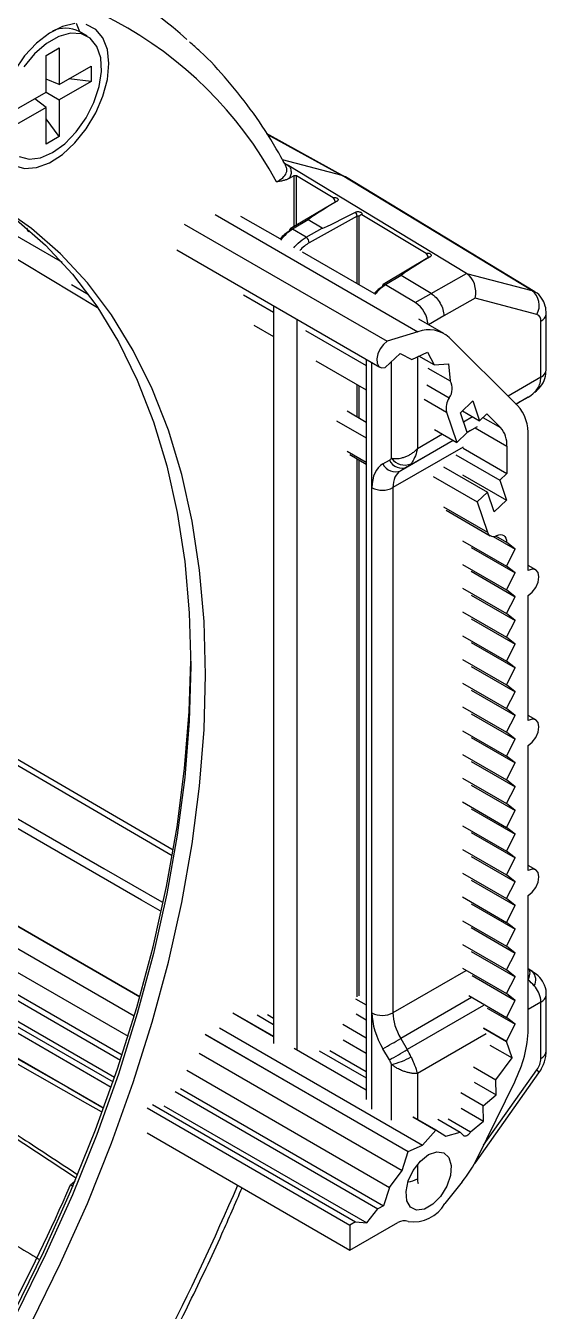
# Model space of a CAD drawing. Extents: x 6 to 134, y 3 to 97.
# Drawn here: x 26.148 to 27.849, y 71.49 to 75.688 of the extents above; entities that cross this region are included whole.
import ezdxf

# ---------------------------------------------------------------- set-up
doc = ezdxf.new("R2010")
doc.units = 0
doc.header["$MEASUREMENT"] = 0
doc.layers.add('OBJECT', color=7, linetype='CONTINUOUS')

msp = doc.modelspace()

# ---------------------------------------------------------------- linework, layer by layer
at = {"layer": 'OBJECT'}
for p, q in [((26.3245, 75.6685), (26.3136, 75.6961)), ((26.3486, 75.6545), (26.3226, 75.6696)), ((26.214, 75.5913), (26.2572, 75.6162)), ((26.2572, 75.6162), (26.2572, 75.4962)), ((26.214, 75.4713), (26.214, 75.5913)), ((26.2572, 75.4962), (26.3611, 75.5562)), ((26.3611, 75.5562), (26.3611, 75.5064)), ((26.2572, 75.4962), (26.214, 75.5141)), ((26.3611, 75.5064), (26.2572, 75.4464)), ((26.3611, 75.5064), (26.289, 75.5146)), ((26.1101, 75.4113), (26.214, 75.4713)), ((26.214, 75.4215), (26.1769, 75.4498)), ((26.214, 75.4713), (26.2572, 75.4464)), ((26.2572, 75.4464), (26.2572, 75.3263)), ((26.214, 75.4215), (26.1101, 75.3615)), ((26.214, 75.3014), (26.214, 75.4215)), ((26.2572, 75.3263), (26.214, 75.3846)), ((26.2572, 75.3263), (26.214, 75.3014)), ((27.1907, 75.1954), (26.9345, 75.3361)), ((26.9359, 75.334), (27.1814, 75.1991)), ((25.7012, 75.2426), (26.2665, 74.9163)), ((27.1814, 75.1991), (26.9873, 75.2499)), ((26.9926, 75.2403), (27.0015, 75.234)), ((27.5885, 74.8792), (27.002, 75.2336)), ((27.0098, 75.1903), (27.0254, 75.199)), ((27.0254, 75.199), (27.0325, 75.1989)), ((27.0254, 75.0326), (27.0254, 75.199)), ((27.0325, 75.1989), (27.1521, 75.1274)), ((27.0325, 75.0369), (27.0325, 75.1989)), ((27.8015, 74.8235), (27.1814, 75.1991)), ((27.8109, 74.8195), (27.1922, 75.1946)), ((27.163, 75.1149), (27.012, 75.0246)), ((27.1631, 75.115), (27.163, 75.1149)), ((26.7662, 75.0715), (27.4295, 74.6886)), ((27.2455, 75.0717), (27.4562, 74.9458)), ((26.1497, 75.0287), (26.1557, 75.0184)), ((26.6656, 75.0408), (27.3288, 74.6579)), ((26.9787, 74.9919), (26.8506, 75.0659)), ((27.0706, 75.0542), (27.0199, 75.0239)), ((27.0639, 74.9976), (27.1164, 75.0268)), ((27.1164, 75.0268), (27.0706, 75.0542)), ((27.2305, 75.0663), (27.0741, 74.9792)), ((27.2375, 75.066), (27.2305, 75.0663)), ((27.2305, 74.8466), (27.2305, 75.0663)), ((27.2375, 74.8425), (27.2375, 75.066)), ((27.0639, 74.9976), (27.0199, 75.0239)), ((26.3827, 74.7675), (26.0633, 74.9585)), ((26.6417, 74.956), (27.305, 74.5731)), ((27.2867, 74.8141), (27.0526, 74.9493)), ((27.467, 74.9333), (27.316, 74.8429)), ((27.4671, 74.9333), (27.467, 74.9333)), ((27.3746, 74.8725), (27.3239, 74.8422)), ((27.4723, 74.8141), (27.3746, 74.8725)), ((27.4723, 74.8141), (27.5885, 74.8792)), ((27.5885, 74.8792), (27.8015, 74.8235)), ((26.2968, 74.8436), (26.3529, 74.8101)), ((27.4207, 74.7844), (27.3239, 74.8422)), ((26.8595, 74.8097), (26.9578, 74.753)), ((27.4207, 74.7844), (27.4723, 74.8141)), ((27.6162, 74.7983), (27.514, 74.7411)), ((27.8182, 74.7454), (27.6162, 74.7983)), ((26.9578, 74.7735), (26.9578, 72.3643)), ((27.514, 74.7411), (27.4636, 74.712)), ((27.8488, 74.5646), (27.8488, 74.748)), ((26.8933, 74.7106), (26.9578, 74.6734)), ((27.0343, 72.344), (27.0343, 74.7294)), ((27.0616, 74.693), (27.2601, 74.5785)), ((27.5139, 74.683), (27.4319, 74.7303)), ((27.8312, 74.5402), (27.8312, 74.7235)), ((27.4295, 74.6886), (27.3288, 74.6579)), ((27.755, 74.4486), (27.5312, 74.6698)), ((27.3222, 74.572), (27.3715, 74.6175)), ((27.3715, 74.6175), (27.4089, 74.5984)), ((27.4097, 74.5986), (27.4603, 74.6225)), ((27.4274, 74.607), (27.4274, 74.307)), ((27.4819, 74.5809), (27.4325, 74.6094)), ((27.4603, 74.6225), (27.4819, 74.5809)), ((27.096, 74.5935), (27.2601, 74.4988)), ((27.2601, 74.599), (27.2601, 72.1816)), ((27.2784, 72.1497), (27.2784, 74.5884)), ((27.3433, 74.2759), (27.3433, 74.5914)), ((27.4089, 74.5984), (27.4097, 74.5986)), ((27.462, 74.5706), (27.5349, 74.5286)), ((27.4819, 74.5809), (27.5291, 74.5844)), ((27.5291, 74.5844), (27.5349, 74.5286)), ((27.8312, 74.5402), (27.7247, 74.4786)), ((27.2305, 74.4113), (27.2305, 74.5159)), ((27.2375, 74.4072), (27.2375, 74.5119)), ((27.4586, 74.5155), (27.5314, 74.4734)), ((27.4499, 74.4689), (27.5228, 74.4268)), ((27.5681, 74.4246), (27.6084, 74.4632)), ((27.6084, 74.4632), (27.6305, 74.3984)), ((27.7897, 74.4756), (27.7506, 74.453)), ((27.7508, 74.4528), (27.7583, 74.457)), ((27.7628, 74.4601), (27.7897, 74.4756)), ((27.1635, 74.3984), (27.2601, 74.3427)), ((27.1976, 74.4303), (27.2601, 74.3942)), ((27.5228, 74.4268), (27.5566, 74.3277)), ((27.5902, 74.3598), (27.5681, 74.4246)), ((27.5745, 74.4307), (27.6305, 74.3984)), ((27.608, 74.4113), (27.5784, 74.3942)), ((27.6305, 74.3984), (27.654, 74.4209)), ((27.6418, 74.4092), (27.6996, 74.3759)), ((27.654, 74.4209), (27.6996, 74.3759)), ((27.5098, 74.3546), (27.4274, 74.307)), ((27.4838, 74.3697), (27.5566, 74.3277)), ((27.5566, 74.3277), (27.5902, 74.3598)), ((27.6224, 74.379), (27.59, 74.3603)), ((27.6016, 74.367), (27.59, 74.3603)), ((27.616, 74.3753), (27.7203, 74.3151)), ((27.545, 74.3343), (27.3733, 74.2352)), ((27.545, 74.3343), (27.3946, 74.2475)), ((27.7203, 74.3151), (27.7203, 74.2265)), ((27.7896, 73.9089), (27.7896, 74.3474)), ((27.1979, 74.2989), (27.2601, 74.263)), ((27.2066, 74.2877), (27.2601, 74.2568)), ((27.2305, 72.5171), (27.2305, 74.2739)), ((27.5767, 74.3121), (27.3478, 74.1799)), ((27.5532, 74.2868), (27.6968, 74.204)), ((27.5767, 74.3093), (27.7203, 74.2265)), ((23.4903, 74.2667), (26.5204, 72.5174)), ((23.4906, 74.267), (26.5205, 72.5178)), ((27.2375, 72.5197), (27.2375, 74.2699)), ((27.3147, 74.2573), (27.3361, 74.2696)), ((27.3946, 74.2475), (27.3733, 74.2352)), ((27.5129, 74.2482), (27.6565, 74.1654)), ((23.4451, 74.2199), (26.5023, 72.455)), ((27.4793, 74.2161), (27.6229, 74.1332)), ((27.5753, 74.222), (27.7189, 74.1391)), ((27.7203, 74.2265), (27.6968, 74.204)), ((27.6968, 74.204), (27.7189, 74.1391)), ((23.3972, 74.1689), (26.4819, 72.3881)), ((27.2791, 72.4643), (27.2791, 74.1796)), ((27.3478, 74.1799), (27.3478, 72.4647)), ((27.6565, 74.1654), (27.6229, 74.1332)), ((27.6786, 74.1006), (27.6565, 74.1654)), ((23.3423, 74.1086), (26.4569, 72.3105)), ((23.3542, 74.1218), (26.4625, 72.3274)), ((27.5131, 74.1169), (27.6567, 74.0341)), ((27.5217, 74.1058), (27.6653, 74.0229)), ((27.6229, 74.1332), (27.6567, 74.0341)), ((27.7189, 74.1391), (27.6786, 74.1006)), ((23.3028, 74.0641), (26.438, 72.2542)), ((23.2805, 74.0386), (26.4269, 72.2222)), ((23.2923, 74.0521), (26.4329, 72.2392)), ((27.6749, 74.0206), (27.7471, 73.9789)), ((27.6831, 74.0221), (27.7189, 74.0014)), ((23.2338, 73.9839), (26.3966, 72.158)), ((27.5754, 74.0067), (27.719, 73.9238)), ((27.6036, 73.9841), (27.7471, 73.9013)), ((27.7471, 73.9789), (27.7189, 74.0014)), ((27.719, 73.9238), (27.7471, 73.9789)), ((27.5754, 73.9291), (27.719, 73.8462)), ((27.6036, 73.9066), (27.7471, 73.8237)), ((27.7471, 73.9013), (27.719, 73.9238)), ((27.719, 73.8462), (27.7471, 73.9013)), ((27.8146, 73.9114), (27.7896, 73.9258)), ((27.5754, 73.8515), (27.719, 73.7687)), ((27.6036, 73.829), (27.7471, 73.7461)), ((27.7471, 73.8237), (27.719, 73.8462)), ((27.719, 73.7687), (27.7471, 73.8237)), ((27.7896, 73.419), (27.7896, 73.8272)), ((27.5754, 73.7739), (27.719, 73.6911)), ((27.7471, 73.7461), (27.719, 73.7687)), ((27.6036, 73.7514), (27.7471, 73.6686)), ((27.719, 73.6911), (27.7471, 73.7461)), ((27.5754, 73.6964), (27.719, 73.6135)), ((27.7471, 73.6686), (27.719, 73.6911)), ((27.6036, 73.6739), (27.7471, 73.591)), ((27.719, 73.6135), (27.7471, 73.6686)), ((27.5754, 73.6188), (27.719, 73.5359)), ((27.7471, 73.591), (27.719, 73.6135)), ((27.6036, 73.5963), (27.7471, 73.5134)), ((27.719, 73.5359), (27.7471, 73.591)), ((27.5754, 73.5412), (27.719, 73.4584)), ((27.6036, 73.5187), (27.7471, 73.4359)), ((27.7471, 73.5134), (27.719, 73.5359)), ((27.719, 73.4584), (27.7471, 73.5134)), ((27.5754, 73.4637), (27.719, 73.3808)), ((27.6036, 73.4411), (27.7471, 73.3583)), ((27.7471, 73.4359), (27.719, 73.4584)), ((27.719, 73.3808), (27.7471, 73.4359)), ((27.8146, 73.4214), (27.7896, 73.4359)), ((26.0052, 73.3606), (26.63, 72.9969)), ((27.5754, 73.3861), (27.719, 73.3032)), ((27.6036, 73.3636), (27.7471, 73.2807)), ((27.7471, 73.3583), (27.719, 73.3808)), ((27.719, 73.3032), (27.7471, 73.3583)), ((26.6267, 72.9779), (25.9974, 73.3442)), ((27.5754, 73.3085), (27.719, 73.2257)), ((27.7896, 72.929), (27.7896, 73.3373)), ((27.6036, 73.286), (27.7471, 73.2031)), ((27.7471, 73.2807), (27.719, 73.3032)), ((27.719, 73.2257), (27.7471, 73.2807)), ((27.5754, 73.2309), (27.719, 73.1481)), ((27.7471, 73.2031), (27.719, 73.2257)), ((27.6036, 73.2084), (27.7471, 73.1256)), ((27.719, 73.1481), (27.7471, 73.2031)), ((27.5754, 73.1534), (27.719, 73.0705)), ((27.7471, 73.1256), (27.719, 73.1481)), ((27.6036, 73.1309), (27.7471, 73.048)), ((27.719, 73.0705), (27.7471, 73.1256)), ((27.5754, 73.0758), (27.719, 72.9929)), ((27.6036, 73.0533), (27.7471, 72.9704)), ((27.7471, 73.048), (27.719, 73.0705)), ((27.719, 72.9929), (27.7471, 73.048)), ((27.5754, 72.9982), (27.719, 72.9154)), ((27.6036, 72.9757), (27.7471, 72.8929)), ((27.7471, 72.9704), (27.719, 72.9929)), ((27.719, 72.9154), (27.7471, 72.9704)), ((27.8146, 72.9315), (27.7896, 72.9459)), ((27.5754, 72.9207), (27.719, 72.8378)), ((27.6036, 72.8981), (27.7471, 72.8153)), ((27.7471, 72.8929), (27.719, 72.9154)), ((27.719, 72.8378), (27.7471, 72.8929)), ((27.7896, 72.4122), (27.7896, 72.8474)), ((27.5754, 72.8431), (27.719, 72.7602)), ((27.6036, 72.8206), (27.7471, 72.7377)), ((27.7471, 72.8153), (27.719, 72.8378)), ((27.719, 72.7602), (27.7471, 72.8153)), ((27.5754, 72.7655), (27.719, 72.6827)), ((27.7471, 72.7377), (27.719, 72.7602)), ((27.6036, 72.743), (27.7471, 72.6601)), ((27.719, 72.6827), (27.7471, 72.7377)), ((27.5754, 72.6879), (27.719, 72.6051)), ((27.7471, 72.6601), (27.719, 72.6827)), ((27.6036, 72.6654), (27.7471, 72.5826)), ((27.719, 72.6051), (27.7471, 72.6601)), ((27.5858, 72.6021), (27.3478, 72.4647)), ((27.5754, 72.6104), (27.719, 72.5275)), ((27.7471, 72.5826), (27.719, 72.6051)), ((27.804, 72.5995), (27.7896, 72.6083)), ((27.7896, 72.608), (27.7904, 72.6075)), ((27.6063, 72.5863), (27.7471, 72.505)), ((27.719, 72.5275), (27.7471, 72.5826)), ((27.7897, 72.5733), (27.7896, 72.5734)), ((27.7897, 72.5733), (27.7896, 72.5732)), ((27.2258, 72.5109), (27.2601, 72.4912)), ((27.6046, 72.515), (27.3733, 72.3814)), ((27.5955, 72.5212), (27.719, 72.4499)), ((27.7471, 72.505), (27.719, 72.5275)), ((27.8488, 72.3404), (27.8488, 72.5238)), ((27.6433, 72.4888), (27.3946, 72.3452)), ((27.656, 72.48), (27.7471, 72.4274)), ((27.719, 72.4499), (27.7471, 72.505)), ((27.8312, 72.4993), (27.7896, 72.4752)), ((27.8312, 72.3159), (27.8312, 72.4993)), ((26.8244, 72.4649), (26.9578, 72.3879)), ((26.8247, 72.465), (26.9578, 72.3882)), ((26.904, 72.4578), (26.9578, 72.4267)), ((26.9376, 72.4591), (26.9578, 72.4474)), ((27.2601, 72.3821), (27.1835, 72.4262)), ((27.2272, 72.4609), (27.2601, 72.442)), ((27.7189, 72.3722), (27.7471, 72.4274)), ((27.7471, 72.4274), (27.719, 72.4499)), ((26.7339, 72.3942), (27.3971, 72.0113)), ((26.7341, 72.3945), (27.3974, 72.0116)), ((26.7814, 72.4159), (27.4447, 72.033)), ((27.3733, 72.3814), (27.3946, 72.3452)), ((27.652, 72.3958), (27.4274, 72.2662)), ((27.6439, 72.4154), (27.7189, 72.3722)), ((27.6441, 72.4145), (27.7189, 72.3713)), ((27.0248, 72.3492), (27.2601, 72.2134)), ((27.0251, 72.3493), (27.2601, 72.2136)), ((27.1068, 72.3406), (27.2601, 72.2522)), ((27.1411, 72.3416), (27.2601, 72.2729)), ((27.1849, 72.3764), (27.2601, 72.333)), ((27.3361, 72.3107), (27.3147, 72.3469)), ((27.6644, 72.3593), (27.7372, 72.3173)), ((27.7189, 72.3722), (27.7189, 72.3713)), ((27.7372, 72.3173), (27.7189, 72.3713)), ((26.7144, 72.3326), (27.3776, 71.9497)), ((27.6841, 72.2463), (27.7372, 72.3173)), ((26.6736, 72.2774), (27.3369, 71.8945)), ((27.3433, 72.1141), (27.3433, 72.2965)), ((27.4274, 72.2662), (27.4274, 72.117)), ((27.6113, 72.2884), (27.6841, 72.2463)), ((27.6164, 71.9738), (27.8248, 72.2689)), ((27.644, 72.0323), (27.8182, 72.279)), ((26.653, 72.2175), (27.3163, 71.8346)), ((27.6127, 72.2384), (27.6855, 72.1964)), ((27.6241, 71.9915), (27.7455, 72.2397)), ((27.6855, 72.1964), (27.6841, 72.2463)), ((26.6356, 72.2074), (27.2988, 71.8245)), ((27.6426, 72.1612), (27.5698, 72.2033)), ((27.6426, 72.1612), (27.6855, 72.1964)), ((26.544, 72.1546), (27.2073, 71.7717)), ((26.5617, 72.1648), (27.225, 71.7819)), ((26.5987, 72.1615), (27.2619, 71.7786)), ((27.5711, 72.1535), (27.644, 72.1114)), ((27.644, 72.1114), (27.6426, 72.1612)), ((26.0352, 72.108), (26.3106, 71.9274)), ((27.4129, 72.1251), (27.4876, 72.082)), ((27.4133, 72.1252), (27.4879, 72.0821)), ((27.4944, 72.1169), (27.5672, 72.0749)), ((27.5281, 72.1182), (27.6009, 72.0762)), ((27.6009, 72.0762), (27.644, 72.1114)), ((26.544, 72.0729), (27.2073, 71.69)), ((27.4447, 72.033), (27.4876, 72.082)), ((27.4879, 72.0821), (27.5209, 72.0615)), ((27.5209, 72.0615), (27.5672, 72.0749)), ((27.3776, 71.9497), (27.3971, 72.0113)), ((27.3974, 72.0116), (27.4447, 72.033)), ((27.4274, 71.9688), (27.4274, 71.9226)), ((27.6134, 71.9711), (27.6138, 71.9714)), ((27.3369, 71.8945), (27.3776, 71.9497)), ((26.2943, 71.9032), (26.3096, 71.9161)), ((26.2943, 71.9032), (26.3022, 71.8986)), ((27.3369, 71.8945), (27.3163, 71.8346)), ((27.5744, 71.9129), (27.5175, 71.8415)), ((27.2619, 71.7786), (27.2988, 71.8245)), ((27.3163, 71.8346), (27.2988, 71.8245)), ((27.225, 71.7819), (27.2073, 71.7717)), ((27.2073, 71.69), (27.3638, 71.7804)), ((27.2073, 71.7717), (27.2073, 71.69)), ((27.225, 71.7819), (27.2619, 71.7786))]:
    msp.add_line(p, q, dxfattribs=at)
at = {"layer": 'OBJECT', "flags": 128}
for points in [[(26.3084, 75.6958), (26.2675, 75.6863), (26.2249, 75.6646), (26.1829, 75.6318), (26.1437, 75.5896), (26.1094, 75.5404), (26.082, 75.4868), (26.0628, 75.4317), (26.053, 75.3781), (26.053, 75.3288), (26.0628, 75.2865), (26.082, 75.2535), (26.1094, 75.2316), (26.1437, 75.2219), (26.1829, 75.225), (26.2249, 75.2407), (26.2675, 75.2682), (26.3084, 75.3059), (26.3454, 75.3519), (26.3764, 75.4037), (26.3999, 75.4584), (26.4145, 75.5131), (26.4194, 75.565)], [(26.2356, 75.2743), (26.2753, 75.303), (26.3126, 75.3416), (26.345, 75.3874), (26.3705, 75.4378), (26.3876, 75.4895), (26.3951, 75.5393), (26.3926, 75.584), (26.3802, 75.6209), (26.3587, 75.6475), (26.3295, 75.6623), (26.2944, 75.6644), (26.2556, 75.6535), (26.2156, 75.6303), (26.1768, 75.5964), (26.1417, 75.5539)], [(26.4194, 75.565), (26.4145, 75.6111), (26.3999, 75.6489), (26.3764, 75.6766), (26.3454, 75.6925)], [(26.7355, 73.5689), (26.7306, 73.7426), (26.7159, 73.91), (26.6915, 74.0703), (26.6575, 74.2229), (26.6139, 74.3671), (26.5611, 74.5024), (26.4992, 74.6282), (26.4284, 74.7439), (26.3491, 74.8492), (26.2616, 74.9436), (26.1662, 75.0266), (26.0634, 75.098), (25.9535, 75.1575), (25.837, 75.2048), (25.7144, 75.2396), (25.5862, 75.262), (25.4529, 75.2717), (25.315, 75.2688), (25.1732, 75.2533), (25.127, 75.2456)], [(26.1262, 75.2611), (26.1586, 75.2527), (26.1959, 75.2571), (26.2356, 75.2743)], [(27.1922, 75.1946), (27.1891, 75.1963), (27.1814, 75.1991)], [(27.163, 75.1149), (27.1631, 75.115), (27.1632, 75.115)], [(27.1632, 75.115), (27.1641, 75.1154), (27.1653, 75.1157)], [(26.1174, 75.0548), (26.2128, 74.9718), (26.3003, 74.8774), (26.3796, 74.7721), (26.4504, 74.6563), (26.5123, 74.5305), (26.5651, 74.3953), (26.6087, 74.251), (26.6427, 74.0984), (26.6671, 73.9382), (26.6818, 73.7708), (26.6867, 73.5971), (26.6818, 73.4177), (26.6671, 73.2333), (26.6427, 73.0448), (26.6087, 72.853), (26.5651, 72.6585), (26.5123, 72.4622), (26.4504, 72.2649), (26.3796, 72.0674), (26.3003, 71.8706), (26.2128, 71.6752), (26.1174, 71.482)], [(27.467, 74.9333), (27.4671, 74.9333), (27.4672, 74.9334)], [(27.4672, 74.9334), (27.4682, 74.9338), (27.4694, 74.934)], [(27.8015, 74.8235), (27.8082, 74.821), (27.8107, 74.8197)], [(27.3288, 74.6579), (27.3163, 74.6473), (27.3056, 74.633), (27.298, 74.6167), (27.2946, 74.6004), (27.2957, 74.5863), (27.3012, 74.576), (27.3104, 74.5711), (27.3222, 74.572)], [(27.8121, 74.4915), (27.8116, 74.4912), (27.8093, 74.4906)], [(27.6869, 74.0236), (27.6933, 74.0259), (27.6993, 74.0267), (27.7049, 74.0259), (27.7097, 74.0236), (27.7136, 74.0199), (27.7165, 74.0148), (27.7183, 74.0086), (27.7189, 74.0014)], [(27.7896, 73.8272), (27.8031, 73.8381), (27.8146, 73.8536), (27.8222, 73.8713), (27.8249, 73.8885), (27.8222, 73.9025), (27.8146, 73.9113), (27.8031, 73.9136), (27.7896, 73.9089)], [(26.1105, 71.4898), (26.207, 71.6853), (26.2956, 71.8831), (26.3759, 72.0823), (26.4475, 72.2822), (26.5102, 72.4819), (26.5637, 72.6806), (26.6077, 72.8774), (26.6422, 73.0716), (26.6669, 73.2624), (26.6818, 73.449), (26.6867, 73.6137)], [(26.1662, 71.4538), (26.2616, 71.647), (26.3491, 71.8424), (26.4284, 72.0393), (26.4992, 72.2367), (26.5611, 72.434), (26.6139, 72.6303), (26.6575, 72.8248), (26.6915, 73.0167), (26.7159, 73.2052), (26.7306, 73.3895), (26.7355, 73.5689)], [(27.7896, 73.3373), (27.8031, 73.3482), (27.8146, 73.3637), (27.8222, 73.3814), (27.8249, 73.3985), (27.8222, 73.4126), (27.8146, 73.4214), (27.8031, 73.4237), (27.7896, 73.419)], [(25.8781, 73.2386), (25.8782, 73.2385), (26.4034, 72.9359), (26.5929, 72.8267)], [(26.5865, 72.7976), (26.5263, 72.8323), (25.8635, 73.2144)], [(27.7896, 72.8474), (27.8031, 72.8583), (27.8146, 72.8738), (27.8222, 72.8914), (27.8249, 72.9086), (27.8222, 72.9227), (27.8146, 72.9315), (27.8031, 72.9337), (27.7896, 72.929)], [(27.7904, 72.6075), (27.7923, 72.6057), (27.7937, 72.6031), (27.7944, 72.5997), (27.7946, 72.5956), (27.7942, 72.5908), (27.7933, 72.5854), (27.7918, 72.5796), (27.7897, 72.5733)], [(26.3956, 72.1412), (26.3508, 72.1666), (26.1077, 72.3049)], [(26.1079, 72.3216), (26.2859, 72.2204), (26.401, 72.1549)], [(27.8248, 72.2689), (27.8249, 72.2692), (27.8245, 72.2713), (27.8222, 72.2746), (27.8182, 72.279)], [(27.6009, 72.0762), (27.5985, 72.072), (27.5956, 72.0684), (27.5924, 72.0653), (27.5891, 72.0631), (27.5857, 72.0619), (27.5826, 72.0616), (27.58, 72.0624), (27.5778, 72.0642)], [(27.4643, 72.0015), (27.4911, 72.0112), (27.5143, 72.008), (27.5308, 71.9923), (27.5382, 71.9663), (27.5357, 71.9335), (27.5236, 71.8983), (27.5034, 71.8654), (27.4779, 71.8393), (27.4507, 71.8236), (27.4252, 71.8203), (27.4051, 71.8299), (27.3929, 71.851), (27.3904, 71.881), (27.3978, 71.9156), (27.4143, 71.9502), (27.4375, 71.9802), (27.4643, 72.0015)]]:
    msp.add_lwpolyline(points, dxfattribs=at)
at = {"layer": 'OBJECT'}
for centre, radius, start, end in [((25.8304, 74.7103), 1.2583, 47.8699, 69.5789), ((25.8221, 74.5551), 1.3041, 28.5635, 94.8413), ((26.2776, 75.5812), 0.0992, 63.0363, 115.6345), ((27.2072, 75.0653), 0.0234, 2.5, 37.9307), ((26.1654, 75.0293), 0.015, 210.0081, 238.6062), ((26.1604, 75.0264), 0.00934, 210.2575, 239.3972), ((26.1603, 75.0209), 0.00528, 208.6804, 238.2612), ((27.0165, 75.0184), 0.00759, 126.0442, 185.4419), ((27.0153, 75.0176), 0.0077, 53.7297, 115.6417), ((27.0507, 74.9782), 0.0235, 2.5109, 55.7417), ((27.3205, 74.8368), 0.00759, 126.0442, 185.4419), ((27.3194, 74.836), 0.0077, 53.7297, 115.6417), ((27.7642, 74.7747), 0.0615, 331.5829, 52.6332), ((27.3698, 74.7068), 0.0928, 3.6538, 56.7098), ((27.8109, 74.7263), 0.0205, 352.1125, 69.1423), ((27.8193, 74.7506), 0.0296, 293.7599, 354.9058), ((27.4651, 74.5968), 0.0985, 47.8603, 111.2086), ((27.8193, 74.5673), 0.0296, 293.7585, 354.9213), ((27.4926, 74.5036), 0.0491, 322.1296, 30.6551), ((27.5821, 74.44), 0.0607, 146.5639, 192.5091), ((27.6496, 74.3562), 0.1402, 356.3974, 41.2574), ((27.6363, 74.3204), 0.0841, 356.3974, 41.2574), ((27.3859, 74.3057), 0.052, 215.0215, 293.5707), ((27.3554, 74.2764), 0.0449, 205.2211, 293.4346), ((27.3768, 74.2888), 0.0449, 205.2211, 293.4346), ((27.3131, 74.247), 0.0755, 243.2338, 297.3435), ((27.6758, 74.0404), 0.0201, 198.3945, 303.4474), ((27.7743, 72.5725), 0.0401, 330.8214, 42.2373), ((27.8193, 72.5264), 0.0296, 293.7393, 355.1329), ((27.3131, 72.5318), 0.0755, 243.2338, 297.3435), ((24.5435, 77.1165), 5.5163, 300.1577, 300.8634), ((27.3869, 72.4233), 0.4028, 332.8962, 358.421), ((24.5648, 77.0804), 5.5163, 300.1577, 300.8634), ((27.8193, 72.3431), 0.0296, 293.7585, 354.9213), ((27.3, 72.5019), 0.21, 281.8898, 300.5334), ((27.7642, 72.3187), 0.067, 323.6507, 357.5996), ((27.5349, 71.9556), 0.1349, 110.3558, 110.4893), ((27.5246, 72.0218), 0.068, 38.5771, 51.2645), ((27.6365, 71.8189), 0.3071, 141.1283, 141.2054), ((27.2395, 72.1794), 0.428, 321.4932, 333.9574), ((27.3882, 71.9952), 0.0826, 276.1572, 298.3679), ((27.4588, 71.9214), 0.0314, 177.854, 206.2071), ((19.0985, 75.2236), 8.4245, 321.08862, 336.77768), ((20.7884, 74.2897), 6.0008, 331.91652, 336.56582), ((27.4135, 71.9028), 0.1207, 262.5315, 329.4808), ((27.3843, 71.7389), 0.0463, 73.0631, 116.2939)]:
    msp.add_arc(centre, radius, start, end, dxfattribs=at)
for centre, major_axis, ratio, start_param, end_param in [((27.7767, 75.4646), (0.7062, 0.4103), 0.013232, 2.609715, 3.148922), ((27.8477, 75.4222), (0.7313, 0.3953), 0.012773, 3.14919, 3.688418), ((27.0089, 74.9325), (0.0509, 0.0912), 0.567218, 0.777194, 1.206297), ((27.0741, 74.8948), (0.053, 0.0887), 0.587369, 0.794049, 1.226244), ((28.0808, 75.2829), (0.7062, 0.4103), 0.013232, 2.609609, 3.148922), ((27.5737, 74.8228), (-0.0079, 0.0617), 0.713375, 4.214675, 5.768018), ((27.313, 74.7569), (0.0472, 0.0847), 0.567218, 0.777194, 1.177318), ((27.7605, 74.5973), (0.0156, 0.1317), 0.703403, 3.625631, 3.856201), ((27.7652, 74.4614), (0.1925, 0.1111), 0.00007, 1.5831, 1.656567), ((27.3, 74.3308), (-0.0364, 0.0609), 0.587369, 3.132637, 3.359014), ((27.4007, 74.1118), (-0.0867, 0.1451), 0.587369, 6.27423, 7.059628), ((27.4347, 74.1321), (-0.0623, 0.1026), 0.591392, 6.270359, 7.055757), ((27.334, 74.3511), (-0.0609, 0.1034), 0.583313, 3.136403, 3.362779), ((27.7912, 72.6079), (0.0593, -0.0351), 0.01075, 4.706253, 4.936823), ((27.7605, 72.5564), (0.0913, -0.0854), 0.259423, 1.261668, 1.492238), ((27.4007, 72.3966), (-0.0867, 0.1451), 0.587369, 0.776443, 1.561841), ((27.4347, 72.4169), (-0.0623, 0.1026), 0.591392, 0.772571, 1.55797), ((27.334, 72.3102), (-0.0609, 0.1034), 0.583313, 4.480822, 4.707199), ((27.3, 72.2899), (-0.0364, 0.0609), 0.587369, 4.477057, 4.703434), ((27.5737, 72.0173), (-0.0415, 0.0449), 0.368876, 3.063176, 3.490423)]:
    msp.add_ellipse(centre, major_axis=major_axis, ratio=ratio, start_param=start_param, end_param=end_param, dxfattribs=at)
for points, knots in [([(26.9969, 75.2328), (26.9869, 75.2509), (26.9542, 75.3101), (26.8929, 75.4038), (26.8097, 75.5094), (26.7394, 75.5868), (26.6946, 75.6253), (26.6827, 75.6356)], [0, 0, 0, 0, 0.116123, 0.379809, 0.642759, 0.904715, 1, 1, 1, 1]), ([(26.9675, 75.1786), (26.973, 75.1817), (26.986, 75.1889), (26.9985, 75.2036), (27.0031, 75.2194), (26.9982, 75.229), (26.9964, 75.2325)], [0, 0, 0, 0, 0.221371, 0.523859, 0.824134, 1, 1, 1, 1]), ([(27.0015, 75.234), (27.0028, 75.233), (27.0055, 75.231), (27.0082, 75.2293), (27.0096, 75.2284)], [0, 0, 0, 0, 0.499436, 1, 1, 1, 1]), ([(27.0096, 75.2284), (27.0108, 75.2261), (27.013, 75.2216), (27.015, 75.2129), (27.015, 75.2022), (27.0116, 75.1943), (27.0098, 75.1903)], [0, 0, 0, 0, 0.181157, 0.364954, 0.676658, 1, 1, 1, 1]), ([(27.0098, 75.1903), (27.0063, 75.1886), (26.9993, 75.1852), (26.9889, 75.1823), (26.9784, 75.1802), (26.9712, 75.1792), (26.9676, 75.1787), (26.9675, 75.1786)], [0, 0, 0, 0, 0.2374185, 0.4797778, 0.7361802, 0.9930702, 1, 1, 1, 1]), ([(27.1521, 75.1274), (27.1535, 75.1276), (27.1562, 75.1279), (27.1604, 75.1274), (27.1641, 75.1262), (27.1669, 75.1243), (27.1685, 75.122), (27.1687, 75.1196), (27.1676, 75.1174), (27.1661, 75.1162), (27.1653, 75.1157)], [0, 0, 0, 0, 0.127094, 0.25419, 0.381235, 0.508207, 0.635158, 0.762146, 0.889215, 1, 1, 1, 1]), ([(27.1598, 75.1124), (27.1598, 75.1124), (27.1595, 75.1132), (27.159, 75.1147), (27.1579, 75.1175), (27.1559, 75.122), (27.1536, 75.1253), (27.1521, 75.1274)], [0, 0, 0, 0, 0.008969, 0.146172, 0.283263, 0.554456, 1, 1, 1, 1]), ([(27.2256, 75.0796), (27.2267, 75.0801), (27.2289, 75.081), (27.2331, 75.0815), (27.2372, 75.0812), (27.2411, 75.0801), (27.2441, 75.0783), (27.2459, 75.0761), (27.2465, 75.0738), (27.2458, 75.0723), (27.2455, 75.0717)], [0, 0, 0, 0, 0.127197, 0.254397, 0.381556, 0.508618, 0.635602, 0.762553, 0.88953, 1, 1, 1, 1]), ([(27.2455, 75.0717), (27.244, 75.0713), (27.2416, 75.0708), (27.2396, 75.0687), (27.2384, 75.0672), (27.2378, 75.0664), (27.2375, 75.066), (27.2375, 75.066)], [0, 0, 0, 0, 0.445557, 0.716744, 0.853831, 0.991031, 1, 1, 1, 1]), ([(27.0199, 75.0239), (27.0128, 75.0191), (26.9988, 75.0099), (26.9864, 74.995), (26.9803, 74.9877)], [0, 0, 0, 0, 0.508429, 1, 1, 1, 1]), ([(27.0237, 74.9629), (27.0284, 74.9684), (27.0409, 74.9829), (27.055, 74.9919), (27.0639, 74.9976)], [0, 0, 0, 0, 0.376653, 1, 1, 1, 1]), ([(27.4562, 74.9458), (27.4576, 74.9459), (27.4603, 74.9463), (27.4644, 74.9458), (27.4681, 74.9445), (27.4709, 74.9427), (27.4725, 74.9404), (27.4728, 74.9379), (27.4717, 74.9357), (27.4701, 74.9345), (27.4694, 74.934)], [0, 0, 0, 0, 0.127096, 0.254194, 0.38124, 0.508214, 0.635167, 0.762157, 0.889227, 1, 1, 1, 1]), ([(27.4639, 74.9307), (27.4639, 74.9308), (27.4636, 74.9315), (27.463, 74.933), (27.4619, 74.9358), (27.46, 74.9403), (27.4577, 74.9437), (27.4562, 74.9458)], [0, 0, 0, 0, 0.00897, 0.146162, 0.283241, 0.554414, 1, 1, 1, 1]), ([(27.3239, 74.8422), (27.3168, 74.8375), (27.3045, 74.8293), (27.2936, 74.8162), (27.2889, 74.8107)], [0, 0, 0, 0, 0.577361, 1, 1, 1, 1]), ([(27.8488, 74.748), (27.8482, 74.7564), (27.8469, 74.7745), (27.8345, 74.7991), (27.8206, 74.8151), (27.8111, 74.8191), (27.8103, 74.8195)], [0, 0, 0, 0, 0.295829, 0.635981, 0.967687, 1, 1, 1, 1]), ([(27.8116, 74.4921), (27.8179, 74.4977), (27.8319, 74.5101), (27.8459, 74.5355), (27.8476, 74.5552), (27.8484, 74.5646)], [0, 0, 0, 0, 0.299184, 0.661829, 1, 1, 1, 1]), ([(27.8093, 74.4906), (27.8134, 74.4951), (27.8218, 74.5045), (27.8296, 74.5213), (27.8307, 74.5339), (27.8312, 74.5402)], [0, 0, 0, 0, 0.314562, 0.657887, 1, 1, 1, 1]), ([(27.3433, 74.2759), (27.3459, 74.2754), (27.3513, 74.2745), (27.3599, 74.2745), (27.3684, 74.2754), (27.3772, 74.2772), (27.3873, 74.2802), (27.3981, 74.2848), (27.4085, 74.2907), (27.4165, 74.2966), (27.4227, 74.3021), (27.4258, 74.3052), (27.4273, 74.3069), (27.4274, 74.307)], [0, 0, 0, 0, 0.108965, 0.221165, 0.306712, 0.393681, 0.510033, 0.629806, 0.746131, 0.865669, 0.927532, 0.996401, 1, 1, 1, 1]), ([(27.4274, 74.307), (27.4274, 74.3069), (27.4273, 74.3067), (27.4273, 74.3065), (27.4272, 74.306), (27.427, 74.3048), (27.4263, 74.3016), (27.4235, 74.2898), (27.4171, 74.2729), (27.4099, 74.2625), (27.4067, 74.258)], [0, 0, 0, 0, 0.006411, 0.007946, 0.012356, 0.029422, 0.070262, 0.170738, 0.638609, 1, 1, 1, 1]), ([(27.8479, 72.5239), (27.8481, 72.5261), (27.8497, 72.5393), (27.8412, 72.5618), (27.8229, 72.588), (27.8048, 72.5985), (27.7952, 72.6042)], [0, 0, 0, 0, 0.067672, 0.387373, 0.673704, 1, 1, 1, 1]), ([(27.8312, 72.4993), (27.8311, 72.5022), (27.8306, 72.5133), (27.825, 72.5324), (27.8144, 72.5463), (27.8093, 72.553)], [0, 0, 0, 0, 0.154648, 0.5984216, 1, 1, 1, 1]), ([(27.8248, 72.2689), (27.8286, 72.2749), (27.8391, 72.2914), (27.8475, 72.3163), (27.8485, 72.3344), (27.8488, 72.3404)], [0, 0, 0, 0, 0.272917, 0.756692, 1, 1, 1, 1]), ([(27.4067, 72.3211), (27.4067, 72.321), (27.4098, 72.3137), (27.4171, 72.2972), (27.4234, 72.2809), (27.4262, 72.2708), (27.4269, 72.2683), (27.4272, 72.2671), (27.4273, 72.2666), (27.4273, 72.2664), (27.4274, 72.2663), (27.4274, 72.2662)], [0, 0, 0, 0, 0.005743, 0.356856, 0.829926, 0.915275, 0.964578, 0.985129, 0.992055, 0.99359, 1, 1, 1, 1]), ([(27.4274, 72.2662), (27.4273, 72.2662), (27.4256, 72.2661), (27.4225, 72.2661), (27.4177, 72.2663), (27.4131, 72.2668), (27.4082, 72.2674), (27.4031, 72.2684), (27.3978, 72.2695), (27.3925, 72.2709), (27.387, 72.2726), (27.3815, 72.2745), (27.3754, 72.2769), (27.3688, 72.2798), (27.3626, 72.283), (27.3571, 72.2862), (27.3524, 72.2893), (27.3479, 72.2925), (27.345, 72.295), (27.3434, 72.2963), (27.3433, 72.2965)], [0, 0, 0, 0, 0.003596, 0.078125, 0.137699, 0.195825, 0.254334, 0.314052, 0.374194, 0.432332, 0.49087, 0.550693, 0.610968, 0.687471, 0.764976, 0.820927, 0.877286, 0.934957, 0.993094, 1, 1, 1, 1]), ([(26.0344, 72.1222), (26.0412, 72.1177), (26.0751, 72.0954), (26.1687, 72.0342), (26.2554, 71.9773), (26.3149, 71.9383)], [0, 0, 0, 0, 0.072647, 0.363234, 1, 1, 1, 1]), ([(25.6908, 69.9517), (25.7156, 69.9824), (25.7915, 70.0763), (25.9135, 70.2402), (26.0567, 70.4422), (26.1943, 70.6495), (26.3262, 70.8612), (26.452, 71.077), (26.5715, 71.2961), (26.684, 71.5182), (26.7789, 71.7175), (26.833, 71.8433), (26.8546, 71.8936)], [0, 0, 0, 0, 0.053013, 0.162292, 0.271561, 0.380822, 0.490078, 0.599332, 0.708586, 0.817843, 0.927105, 1, 1, 1, 1]), ([(26.0134, 71.7633), (26.0462, 71.745), (26.1059, 71.7116), (26.1646, 71.6763), (26.191, 71.6604)], [0, 0, 0, 0, 0.549388, 1, 1, 1, 1])]:
    msp.add_open_spline(points, degree=3, knots=knots, dxfattribs=at)
msp.add_open_spline([(27.4723, 74.8141), (27.4778, 74.8101), (27.4889, 74.8022), (27.5026, 74.7829), (27.5122, 74.7612), (27.5134, 74.7478), (27.514, 74.7411)], degree=3, dxfattribs=at)

doc.saveas('drawing.dxf')
